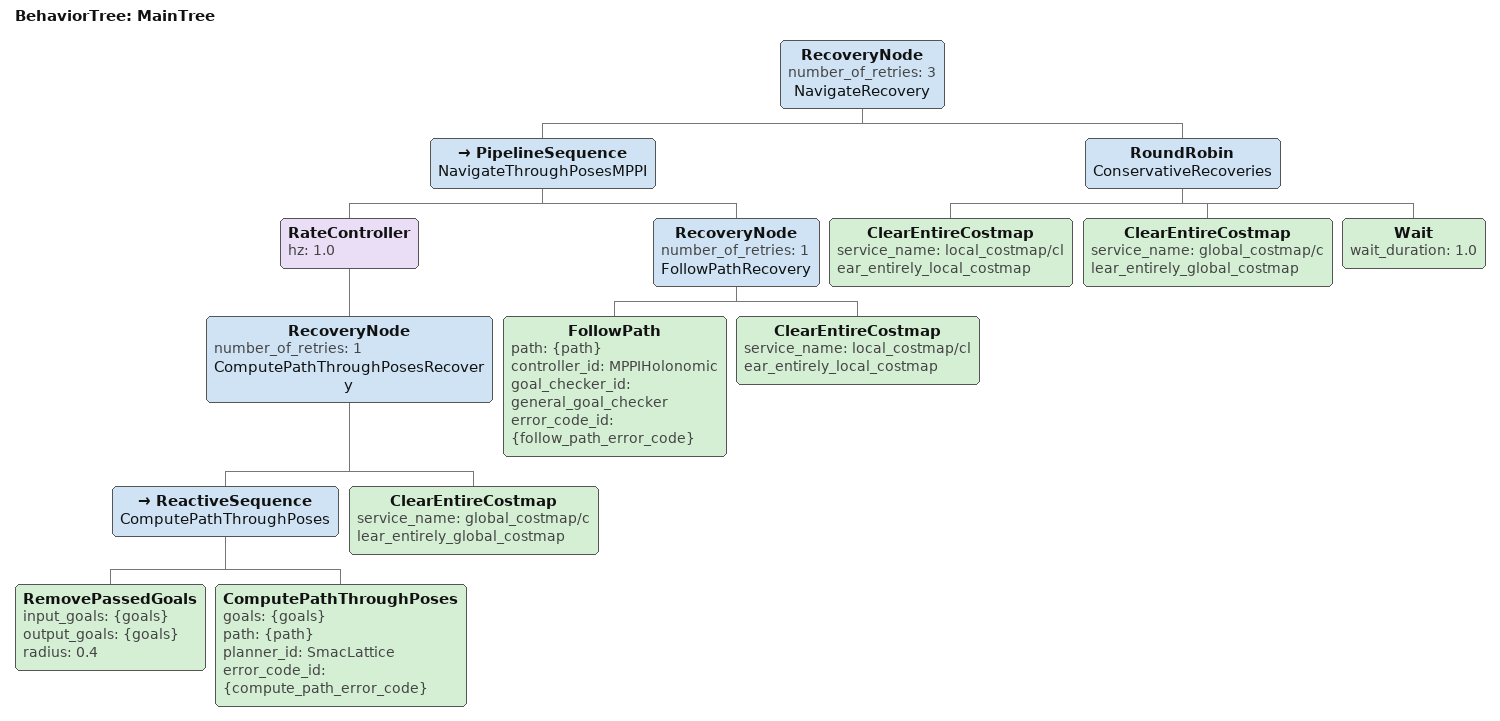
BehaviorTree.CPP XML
<root main_tree_to_execute="MainTree">
  <BehaviorTree ID="MainTree">
    <RecoveryNode number_of_retries="3" name="NavigateRecovery">
      <PipelineSequence name="NavigateThroughPosesMPPI">
        <RateController hz="1.0">
          <RecoveryNode number_of_retries="1" name="ComputePathThroughPosesRecovery">
            <ReactiveSequence name="ComputePathThroughPoses">
              <RemovePassedGoals input_goals="{goals}" output_goals="{goals}" radius="0.4"/>
              <ComputePathThroughPoses goals="{goals}" path="{path}" planner_id="SmacLattice" error_code_id="{compute_path_error_code}"/>
            </ReactiveSequence>
            <ClearEntireCostmap service_name="global_costmap/clear_entirely_global_costmap"/>
          </RecoveryNode>
        </RateController>

        <RecoveryNode number_of_retries="1" name="FollowPathRecovery">
          <FollowPath path="{path}" controller_id="MPPIHolonomic" goal_checker_id="general_goal_checker" error_code_id="{follow_path_error_code}"/>
          <ClearEntireCostmap service_name="local_costmap/clear_entirely_local_costmap"/>
        </RecoveryNode>
      </PipelineSequence>

      <RoundRobin name="ConservativeRecoveries">
        <ClearEntireCostmap service_name="local_costmap/clear_entirely_local_costmap"/>
        <ClearEntireCostmap service_name="global_costmap/clear_entirely_global_costmap"/>
        <Wait wait_duration="1.0"/>
      </RoundRobin>
    </RecoveryNode>
  </BehaviorTree>
</root>
